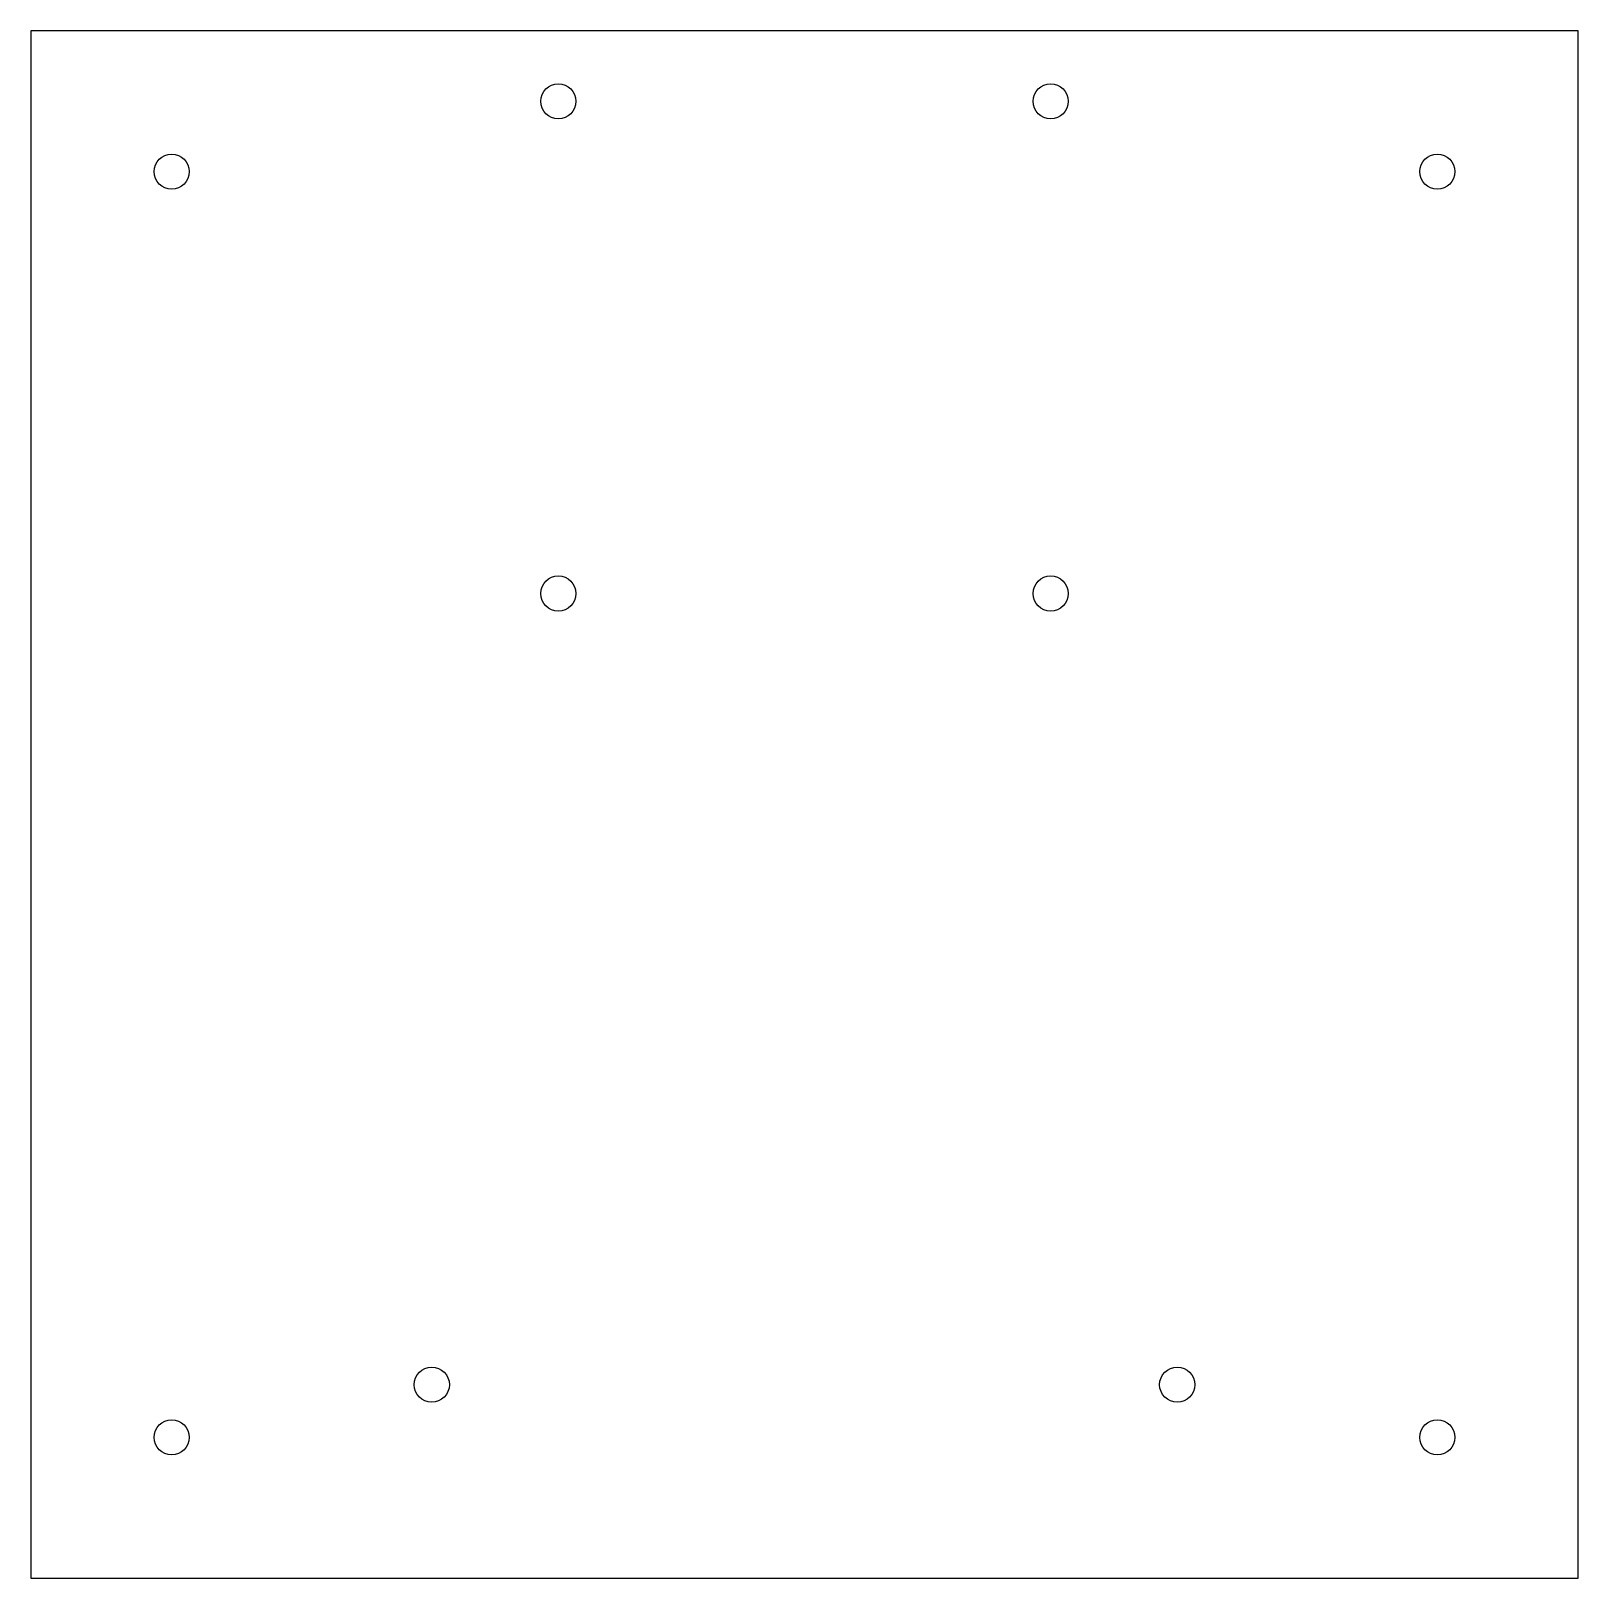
# Model space of a CAD drawing. Header units: millimetres. Extents: x -110 to 110, y -110 to 110.
import ezdxf

# ---------------------------------------------------------------- set-up
doc = ezdxf.new("R2010")
doc.units = ezdxf.units.MM

msp = doc.modelspace()

# ---------------------------------------------------------------- linework, layer by layer
at = {"color": 7, "linetype": 'Continuous', "lineweight": 25}
for p, q in [((110, 110), (-110, 110)), ((-110, 110), (-110, -110)), ((110, -110), (110, 110)), ((-110, -110), (110, -110))]:
    msp.add_line(p, q, dxfattribs=at)
for centre in [(-35, 100), (35, 100), (-90, 90), (90, 90), (-35, 30), (35, 30), (-53, -82.5), (53, -82.5), (-90, -90), (90, -90)]:
    msp.add_circle(centre, 2.5, dxfattribs=at)

doc.saveas('drawing.dxf')
